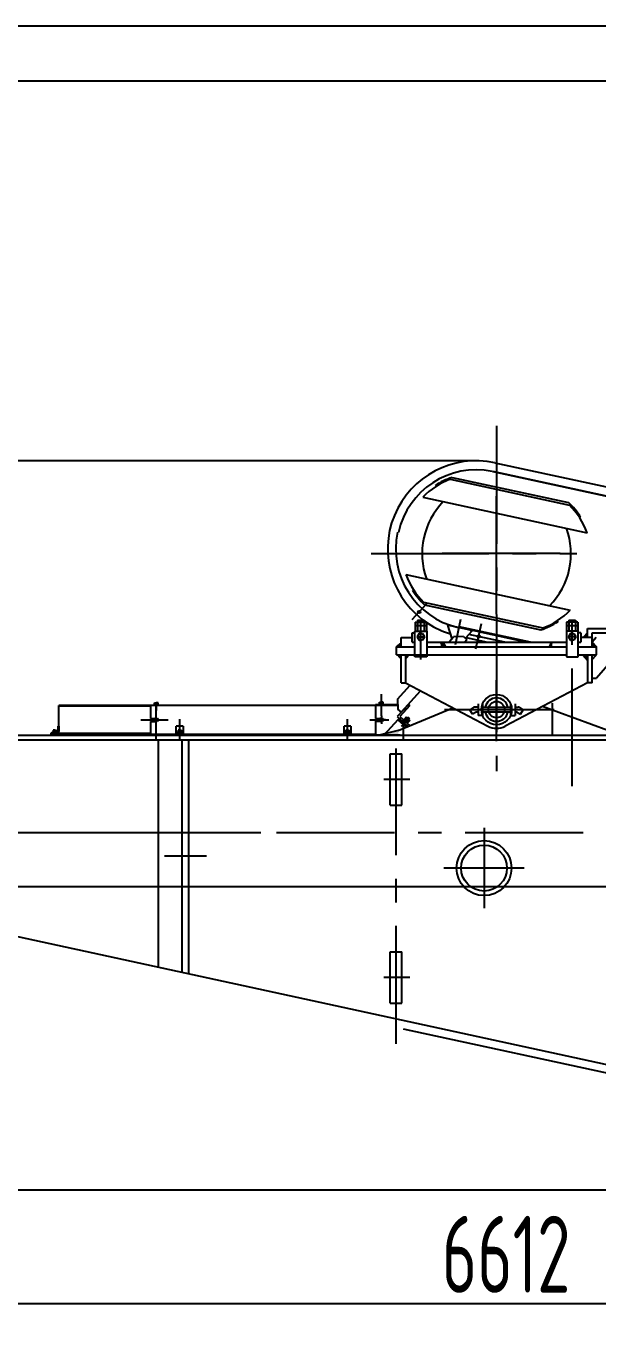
# Model space of a CAD drawing. Header units: millimetres. Extents: x 0 to 25200, y 0 to 17820.
# Drawn here: x 5015 to 8133, y 10669 to 17820 of the extents above; entities that cross this region are included whole.
import ezdxf

# ---------------------------------------------------------------- set-up
doc = ezdxf.new("R2010")
doc.units = ezdxf.units.MM
doc.header["$LTSCALE"] = 600
doc.linetypes.add('F', pattern=[0.75, 0.5, -0.25])
doc.linetypes.add('G', pattern=[2, 1.25, -0.25, 0.25, -0.25])
for name, color, linetype in [('01', 7, 'Continuous'), ('02', 1, 'Continuous'), ('04', 2, 'F'), ('05', 142, 'G'), ('08', 1, 'Continuous')]:
    doc.layers.add(name, color=color, linetype=linetype)
doc.styles.get("Standard").update_dxf_attribs({"font": 'isocp', "width": 0.707, "bigfont": 'intecad.shx'})
doc.dimstyles.new('INTE', dxfattribs={"dimscale": 60, "dimtxt": 7, "dimasz": 3, "dimexe": 3, "dimexo": 0, "dimgap": 1, "dimtad": 1, "dimdec": 0, "dimdsep": 46, "dimtxsty": 'Standard', "dimcen": 0, "dimclrd": 1, "dimclre": 1, "dimclrt": 3, "dimaunit": 1, "dimadec": 0, "dimazin": 0, "dimtfac": 1, "dimtdec": 0, "dimtmove": 0, "dimatfit": 0, "dimfxl": 0, "dimarcsym": 0})

# ---------------------------------------------------------------- blocks, each defined once
blk = doc.blocks.new('*U113')
at = {"layer": '01'}
for p, q in [((0, 20), (-18, 9.6)), ((-18, 9.6), (-18, 0)), ((-18, -9.6), (-18, 0)), ((18, 9.6), (0, 20)), ((18, 0), (18, 9.6)), ((18, 0), (18, -9.6)), ((0, -20), (-18, -9.6)), ((18, -9.6), (0, -20))]:
    blk.add_line(p, q, dxfattribs=at)
at = {"layer": '05'}
for p, q in [((-19.7, 0), (20.5, 0)), ((0, 21.6), (0, -21.2))]:
    blk.add_line(p, q, dxfattribs=at)
blk = doc.blocks.new('*U318')
at = {"layer": '01'}
blk.add_lwpolyline([(415, 292), (25, 292)], dxfattribs=at)
at = {"layer": '02'}
blk.add_lwpolyline([(420, 297), (0, 297)], dxfattribs=at)
blk = doc.blocks.new('*D327')
at = {"layer": '08', "color": 1, "lineweight": -2}
for p, q in [((7469.4, 15448.7), (2496.8, 15448.7)), ((2676.8, 13598.1), (2676.8, 15268.7)), ((4730.5, 13418.1), (2496.8, 13418.1))]:
    blk.add_line(p, q, dxfattribs=at)
at = {"layer": '08', "color": 1}
for points in [[(2646.8, 15268.7), (2706.8, 15268.7), (2676.8, 15448.7)], [(2646.8, 13598.1), (2706.8, 13598.1), (2676.8, 13418.1)]]:
    blk.add_solid(points, dxfattribs=at)
at = {"layer": 'DEFPOINTS', "color": 0}
for p in [(2676.8, 15448.7), (7469.4, 15448.7), (4730.5, 13418.1)]:
    blk.add_point(p, dxfattribs=at)
at = {"layer": '08', "color": 3, "insert": (2406.8, 14433.4), "char_height": 420, "attachment_point": 5, "rotation": 90}
blk.add_mtext('2031', dxfattribs=at)
blk = doc.blocks.new('*D328')
at = {"layer": '08', "color": 1, "lineweight": -2}
for p, q in [((6294.6, 13418.1), (2496.8, 13418.1)), ((2676.8, 13238.1), (2676.8, 11648.1)), ((11336.9, 11468.1), (2496.8, 11468.1))]:
    blk.add_line(p, q, dxfattribs=at)
at = {"layer": '08', "color": 1}
for points in [[(2646.8, 13238.1), (2706.8, 13238.1), (2676.8, 13418.1)], [(2646.8, 11648.1), (2706.8, 11648.1), (2676.8, 11468.1)]]:
    blk.add_solid(points, dxfattribs=at)
at = {"layer": 'DEFPOINTS', "color": 0}
for p in [(6294.6, 13418.1), (2676.8, 11468.1), (11336.9, 11468.1)]:
    blk.add_point(p, dxfattribs=at)
at = {"layer": '08', "color": 3, "insert": (2406.8, 12443.1), "char_height": 420, "attachment_point": 5, "rotation": 90}
blk.add_mtext('1950', dxfattribs=at)
blk = doc.blocks.new('*D329')
at = {"layer": '08', "color": 1, "lineweight": -2}
for p, q in [((10939.4, 12752.5), (10939.4, 10668.7)), ((4326.9, 12146.6), (4326.9, 10668.7)), ((10759.4, 10848.7), (4506.9, 10848.7))]:
    blk.add_line(p, q, dxfattribs=at)
at = {"layer": '08', "color": 1}
for points in [[(4506.9, 10878.7), (4506.9, 10818.7), (4326.9, 10848.7)], [(10759.4, 10878.7), (10759.4, 10818.7), (10939.4, 10848.7)]]:
    blk.add_solid(points, dxfattribs=at)
at = {"layer": 'DEFPOINTS', "color": 0}
for p in [(10939.4, 12752.5), (4326.9, 12146.6), (4326.9, 10848.7)]:
    blk.add_point(p, dxfattribs=at)
at = {"layer": '08', "color": 3, "insert": (7633.2, 11118.7), "char_height": 420, "attachment_point": 5}
blk.add_mtext('6612', dxfattribs=at)
blk = doc.blocks.new('*D222')
at = {"layer": '08', "color": 1, "lineweight": -2}
for p, q in [((10663.8, 13124.6), (3667.9, 13124.6)), ((3847.9, 12944.6), (3847.9, 11648.1)), ((10225.4, 11468.1), (3667.9, 11468.1))]:
    blk.add_line(p, q, dxfattribs=at)
at = {"layer": '08', "color": 1}
for points in [[(3817.9, 12944.6), (3877.9, 12944.6), (3847.9, 13124.6)], [(3817.9, 11648.1), (3877.9, 11648.1), (3847.9, 11468.1)]]:
    blk.add_solid(points, dxfattribs=at)
at = {"layer": 'DEFPOINTS', "color": 0}
for p in [(10663.8, 13124.6), (3847.9, 11468.1), (10225.4, 11468.1)]:
    blk.add_point(p, dxfattribs=at)
at = {"layer": '08', "color": 3, "insert": (3577.9, 12296.3), "char_height": 420, "attachment_point": 5, "rotation": 90}
blk.add_mtext('1657', dxfattribs=at)

msp = doc.modelspace()

# ---------------------------------------------------------------- hatches: boundary and pattern name
at = {"layer": '01', "ltscale": 0.857143}
for points in [[(7059.8, 14454.3), (7034.8, 14434.1), (7059.8, 14434.1)], [(7288.3, 14459.1), (7285.8, 14459.1), (7275.8, 14449.1), (7275.8, 14434.1), (7302.1, 14434.1)], [(8076.8, 14484.1), (8076.8, 14509.1), (8053.1, 14484.1)], [(8101.8, 14434.1), (8101.8, 14454.3), (8126.8, 14434.1)], [(7059.8, 14361.2), (7059.8, 14389.1), (7035.1, 14389.1)], [(7084.8, 14361.2), (7084.8, 14389.1), (7109.5, 14389.1)], [(8076.8, 14361.2), (8076.8, 14389.1), (8052.1, 14389.1)], [(7044.3, 13976.1), (6939.9, 13951.1), (7044.3, 13951.1)]]:
    msp.add_hatch(color=256, dxfattribs=at).paths.add_polyline_path(points)
h = msp.add_hatch(color=256, dxfattribs=at)
h.paths.add_polyline_path([(7864.2, 14434.1), (7885.8, 14434.1), (7885.8, 14449.1), (7875.8, 14459.1), (7873.4, 14459.1)])
h.paths.add_polyline_path([(7885.8, 14449.1), (7885.8, 14459.1), (7875.8, 14459.1)], flags=17)
h = msp.add_hatch(color=256, dxfattribs=at)
h.paths.add_polyline_path([(8313.9, 14484.1), (8297.8, 14484.1), (8297.8, 14464.1)])
h.paths.add_polyline_path([(8124.8, 14484.1), (8101.8, 14484.1), (8101.8, 14461.6), (8101.8, 14459.1)])
at = {"layer": '01', "linetype": 'Continuous', "ltscale": 0.857143}
h = msp.add_hatch(color=7, dxfattribs=at)
h.paths.add_polyline_path([(8101.8, 14459.1), (8101.8, 14434.1), (8126.8, 14434.1)])
h.paths.add_polyline_path([(8126.8, 14389.1), (8101.8, 14389.1), (8101.8, 14364.1)])

# ---------------------------------------------------------------- linework, layer by layer
at = {"ltscale": 0.857143}
for p, q in [((7438.2, 14524.8), (7314.1, 14551.7)), ((7314.1, 14551.7), (7337.7, 14478)), ((7445.6, 14518.1), (7411.4, 14480.3)), ((7445.6, 14518.1), (7438.2, 14524.8)), ((7320.7, 14459.1), (7346.4, 14487.7)), ((7400.1, 14490.5), (7346.4, 14487.7)), ((7400.1, 14490.5), (7418.7, 14473.8)), ((7405.4, 14459.1), (7418.7, 14473.8)), ((7040.1, 14147.5), (7109.2, 14224.2)), ((7046.1, 14060), (7166.7, 14193.9)), ((5692.9, 14116.1), (5692.9, 14043.3)), ((6921, 14119.4), (6921, 14043.1)), ((7099.7, 14119.5), (7039.4, 14052.6)), ((7040.1, 14147.5), (7042.9, 14093.8)), ((7061.5, 14077.1), (7042.9, 14093.8)), ((7107.1, 14112.8), (7053.6, 14053.3)), ((7107.1, 14112.8), (7099.7, 14119.5)), ((5692.9, 14043.3), (5719.5, 14043.3)), ((5692.9, 14026.8), (5692.9, 13954.1)), ((5692.9, 14026.8), (5719.5, 14026.8)), ((6921, 14043.1), (6947.7, 14043.1)), ((6921, 14027.1), (6921, 13951.1)), ((6921, 14027.1), (6947.7, 14027.1)), ((7039.4, 14052.6), (7098.9, 13999)), ((7053.6, 14053.3), (7109.1, 14003.3)), ((5151.9, 13951.1), (5151.9, 13963.1)), ((5151.9, 13963.1), (5189.9, 13963.1)), ((5154.9, 13963.1), (5154.9, 13968.1)), ((5154.9, 13968.1), (5183.9, 13968.1)), ((5184.9, 13963.1), (5154.9, 13963.1)), ((5187.9, 14001.1), (5187.9, 13972.1)), ((5192.9, 14001.1), (5187.9, 14001.1)), ((5189.9, 13963.1), (5189.9, 13951.1)), ((5692.9, 13960.1), (5192.9, 13960.1)), ((5692.9, 13957.1), (5192.9, 13957.1)), ((5871.9, 13957.1), (6748.9, 13957.1)), ((5871.9, 13954.1), (6748.9, 13954.1)), ((6748.9, 13951.1), (6748.9, 14001.1)), ((6786.9, 14001.1), (6748.9, 14001.1)), ((6748.9, 13968.1), (6786.9, 13968.1)), ((6748.9, 13963.1), (6786.9, 13963.1)), ((6781.9, 13963.1), (6751.9, 13963.1)), ((6786.9, 14001.1), (6786.9, 13951.1)), ((6786.9, 13957.1), (6921, 13957.1)), ((6786.9, 13954.1), (6972, 13954.1))]:
    msp.add_line(p, q, dxfattribs=at)
for centre, radius, start, end in [((7580.8, 14942.1), 406, 135.63072, 199.91476), ((7580.8, 14942.1), 406, 315.63072, 19.91476), ((5183.9, 13972.1), 4, 270, 0), ((5184.9, 13971.1), 8, 270, 0)]:
    msp.add_arc(centre, radius, start, end, dxfattribs=at)
at = {"layer": '01', "color": 7, "linetype": 'Continuous', "ltscale": 0.857143}
for p, q in [((8323.9, 15224.1), (7561.1, 15389.4)), ((7571.6, 15437.8), (10004.1, 14910.6)), ((7245.6, 15313.5), (7254.6, 15311.5)), ((7328.5, 15347.7), (7978.4, 15206.9)), ((7339, 15358.2), (7973.4, 15220.7)), ((7178.3, 15250.3), (8074.8, 15056)), ((8030.7, 15143.3), (8039.7, 15141.4)), ((7086.8, 14828.1), (7983.3, 14633.8)), ((7183.2, 14677.3), (7833.1, 14536.4)), ((7188.4, 14663.3), (7822.8, 14525.9)), ((7741.5, 14459.1), (7376.6, 14538.1)), ((7765.2, 14459.1), (7377.7, 14543)), ((7907.1, 14572.6), (7916.1, 14570.6)), ((7120.3, 14459.1), (7120.3, 14509.5)), ((7120.3, 14509.5), (7136, 14509.5)), ((7120.3, 14459.1), (7136, 14459.1)), ((7200, 14459.1), (7961.6, 14459.1)), ((7415, 14484.3), (7531.4, 14459.1)), ((8041.3, 14509.5), (8025.6, 14509.5)), ((8025.6, 14459.1), (8041.3, 14459.1)), ((8041.3, 14509.5), (8041.3, 14459.1)), ((8101.8, 14484.1), (8041.3, 14484.1)), ((8101.8, 14459.1), (8126.8, 14434.1)), ((5692.9, 14113.1), (5192.9, 14113.1)), ((5192.9, 13957.1), (5192.9, 14113.1)), ((5692.9, 14110.1), (5192.9, 14110.1)), ((5692.9, 14116.1), (6972, 14116.1)), ((5714.7, 14128.3), (5724.7, 14128.3)), ((5714.7, 14116.1), (5714.7, 14128.3)), ((5724.7, 14116.1), (5714.7, 14116.1)), ((5718.7, 14116.1), (5718.7, 14128.3)), ((5734.6, 14128.3), (5724.7, 14128.3)), ((5724.7, 14116.1), (5734.6, 14116.1)), ((5730.7, 14116.1), (5730.7, 14128.3)), ((5734.6, 14116.1), (5734.6, 14128.3)), ((6921, 14119.4), (7041.6, 14119.4)), ((6921, 14116.1), (7041.7, 14116.1)), ((6943, 14119.4), (6943, 14131.6)), ((6943, 14131.6), (6953, 14131.6)), ((6953, 14119.4), (6943, 14119.4)), ((6947, 14119.4), (6947, 14131.6)), ((6962.9, 14131.6), (6953, 14131.6)), ((6953, 14119.4), (6962.9, 14119.4)), ((6959, 14119.4), (6959, 14131.6)), ((6962.9, 14119.4), (6962.9, 14131.6)), ((7044.3, 13976.1), (7342.3, 14101.4)), ((7479.8, 14123.1), (7479.8, 14059.1)), ((7504.8, 14123.1), (7504.8, 14059.1)), ((7656.8, 14123.1), (7656.8, 14059.1)), ((7681.8, 14123.1), (7681.8, 14059.1)), ((8187.3, 13976.1), (7830.9, 14107.5)), ((7886, 13954.1), (7886, 14125.7)), ((5719.9, 14044.1), (5714.7, 14035.1)), ((5714.7, 14035.1), (5719.9, 14026.1)), ((5724.7, 14044.1), (5719.9, 14044.1)), ((5719.9, 14026.1), (5724.7, 14026.1)), ((5724.7, 14044.1), (5729.4, 14044.1)), ((5729.4, 14026.1), (5724.7, 14026.1)), ((5729.4, 14044.1), (5734.6, 14035.1)), ((5734.6, 14035.1), (5729.4, 14026.1)), ((6948.2, 14044.1), (6943, 14035.1)), ((6943, 14035.1), (6948.2, 14026.1)), ((6953, 14044.1), (6948.2, 14044.1)), ((6948.2, 14026.1), (6953, 14026.1)), ((6953, 14044.1), (6957.7, 14044.1)), ((6957.7, 14026.1), (6953, 14026.1)), ((6957.7, 14044.1), (6962.9, 14035.1)), ((6962.9, 14035.1), (6957.7, 14026.1)), ((7043.2, 14035.8), (6966.9, 13951.1)), ((7049.8, 14043.2), (7043.2, 14035.8)), ((7043.2, 14035.8), (7088.7, 13994.7)), ((7049.8, 14043.2), (7098.9, 13999)), ((7080.3, 14035.9), (7077, 14032.2)), ((7082.8, 14027), (7088.1, 14028.9)), ((7084.8, 14025.2), (7090.1, 14027.1)), ((7095.9, 14021.9), (7092.6, 14018.2)), ((7504.8, 14059.1), (7479.8, 14059.1)), ((7656.8, 14059.1), (7681.8, 14059.1)), ((5692.9, 13957.1), (5833.9, 13957.1)), ((5692.9, 13954.1), (5833.9, 13954.1)), ((5833.9, 13951.1), (5833.9, 14001.1)), ((5871.9, 14001.1), (5833.9, 14001.1)), ((5833.9, 13968.1), (5871.9, 13968.1)), ((5833.9, 13963.1), (5871.9, 13963.1)), ((5833.9, 13954.1), (5833.9, 13951.1)), ((5833.9, 13951.1), (5871.9, 13951.1)), ((5866.9, 13963.1), (5836.9, 13963.1)), ((5852.9, 13979.6), (5844.1, 13979.6)), ((5844.1, 13979.6), (5844.1, 13968.1)), ((5844.1, 13970.1), (5852.9, 13970.1)), ((5847.9, 13979.6), (5847.9, 13970.1)), ((5852.9, 13979.6), (5861.7, 13979.6)), ((5861.7, 13970.1), (5852.9, 13970.1)), ((5857.9, 13979.6), (5857.9, 13970.1)), ((5861.7, 13979.6), (5861.7, 13968.1)), ((5871.9, 14001.1), (5871.9, 13951.1)), ((6748.9, 13951.1), (6786.9, 13951.1)), ((6921, 13954.1), (6952.5, 13954.1)), ((6921, 13951.1), (7054.9, 13951.1)), ((6952.5, 13954.1), (7054.9, 13954.1)), ((7092.9, 13951.1), (7883, 13951.1)), ((4628.9, 13926.1), (11626.5, 13926.1)), ((5863.9, 13926.1), (5863.9, 12658.1)), ((5901.9, 12649.8), (5901.9, 13926.1)), ((7000.4, 13850.1), (7064.4, 13850.1)), ((7000.4, 13570.1), (7064.4, 13570.1))]:
    msp.add_line(p, q, dxfattribs=at)
at = {"layer": '01', "ltscale": 0.857143}
for p, q in [((7561.1, 15389.4), (8323.9, 15224.1)), ((7136, 14379.5), (7136, 14519.5)), ((7136, 14519.5), (7200, 14519.5)), ((7137.6, 14567.5), (7137.6, 14519.5)), ((7137.6, 14567.5), (7198.4, 14567.5)), ((7137.6, 14549.5), (7198.4, 14549.5)), ((7150, 14579.1), (7186, 14579.1)), ((7150, 14579.1), (7150, 14519.5)), ((7186, 14579.1), (7186, 14519.5)), ((7198.4, 14567.5), (7198.4, 14519.5)), ((7200, 14519.5), (7200, 14379.5)), ((7377.7, 14543), (7765.2, 14459.1)), ((7961.6, 14519.5), (7961.6, 14379.5)), ((8025.6, 14519.5), (7961.6, 14519.5)), ((7963.2, 14567.5), (7963.2, 14519.5)), ((8024, 14567.5), (7963.2, 14567.5)), ((7963.2, 14549.5), (8024, 14549.5)), ((7975.6, 14579.1), (7975.6, 14519.5)), ((7975.6, 14579.1), (8011.6, 14579.1)), ((8011.6, 14579.1), (8011.6, 14519.5)), ((8024, 14567.5), (8024, 14519.5)), ((8025.6, 14379.5), (8025.6, 14519.5)), ((8076.8, 14534.1), (8406.8, 14534.1)), ((8076.8, 14484.1), (8076.8, 14534.1)), ((7034.8, 14434.1), (7059.8, 14454.3)), ((7059.8, 14484.1), (7120.3, 14484.1)), ((7059.8, 14434.1), (7059.8, 14484.1)), ((7275.8, 14449.1), (7285.8, 14459.1)), ((7288.3, 14459.1), (7302.1, 14434.1)), ((7885.8, 14449.1), (7875.8, 14459.1)), ((8076.8, 14509.1), (8053.1, 14484.1)), ((8101.8, 14510.6), (8297.8, 14510.6)), ((8101.8, 14434.1), (8101.8, 14510.6)), ((8124.8, 14484.1), (8101.8, 14459.1)), ((8297.8, 14459.6), (8125.8, 14262.6)), ((7034.8, 14389.1), (7034.8, 14434.1)), ((7034.8, 14434.1), (7136, 14434.1)), ((7034.8, 14389.1), (7961.6, 14389.1)), ((7059.8, 14237.1), (7059.8, 14389.1)), ((7084.8, 14389.1), (7084.8, 14237.1)), ((7200, 14379.5), (7136, 14379.5)), ((7200, 14434.1), (7961.6, 14434.1)), ((7961.6, 14379.5), (8025.6, 14379.5)), ((8025.6, 14434.1), (8126.8, 14434.1)), ((8025.6, 14389.1), (8126.8, 14389.1)), ((8052.1, 14389.1), (8076.8, 14361.2)), ((8076.8, 14389.1), (8076.8, 14237.1)), ((8101.8, 14237.1), (8101.8, 14389.1)), ((8101.8, 14364.1), (8126.8, 14389.1)), ((8126.8, 14389.1), (8126.8, 14434.1)), ((7059.8, 14237.1), (7084.8, 14237.1)), ((7084.8, 14237.1), (7533.2, 14000.8)), ((8076.8, 14237.1), (7628.4, 14000.8)), ((8101.8, 14237.1), (8076.8, 14237.1)), ((8101.8, 14262.6), (8125.8, 14262.6)), ((7457.5, 14103.5), (7435.1, 14089.1)), ((7450.2, 14065.5), (7435.1, 14089.1)), ((7479.8, 14105.1), (7462.9, 14105.1)), ((7504.8, 14105.1), (7656.8, 14105.1)), ((7681.8, 14105.1), (7698.7, 14105.1)), ((7704.1, 14103.5), (7726.5, 14089.1)), ((7711.4, 14065.5), (7726.5, 14089.1)), ((7089, 14049.5), (7078.4, 14037.7)), ((7078.4, 14037.7), (7088.1, 14028.9)), ((7082.2, 14034.3), (7095.6, 14049.1)), ((7092.8, 14046.1), (7082.2, 14034.3)), ((7097.8, 14020.2), (7088.1, 14028.9)), ((7098.8, 14040.7), (7089, 14049.5)), ((7094.1, 14023.6), (7107.4, 14038.4)), ((7104.7, 14035.4), (7094.1, 14023.6)), ((7095.6, 14049.1), (7101.5, 14043.8)), ((7108.5, 14032), (7097.8, 14020.2)), ((7098.8, 14040.7), (7108.5, 14032)), ((7107.4, 14038.4), (7101.5, 14043.8)), ((7465.7, 14075.5), (7450.2, 14065.5)), ((7479.8, 14077.1), (7471.1, 14077.1)), ((7656.8, 14077.1), (7504.8, 14077.1)), ((7681.8, 14077.1), (7690.5, 14077.1)), ((7695.9, 14075.5), (7711.4, 14065.5)), ((4577.9, 13951.1), (11688.2, 13951.1)), ((5189.9, 13951.1), (5151.9, 13951.1)), ((5162.1, 13979.6), (5162.1, 13968.1)), ((5170.9, 13979.6), (5162.1, 13979.6)), ((5162.1, 13970.1), (5170.9, 13970.1)), ((5165.9, 13979.6), (5165.9, 13970.1)), ((5170.9, 13979.6), (5179.7, 13979.6)), ((5179.7, 13970.1), (5170.9, 13970.1)), ((5175.9, 13979.6), (5175.9, 13970.1)), ((5179.7, 13979.6), (5179.7, 13968.1)), ((5192.9, 14001.1), (5192.9, 13971.1)), ((6748.9, 13954.1), (6748.9, 13951.1)), ((6759.1, 13979.6), (6759.1, 13968.1)), ((6767.9, 13979.6), (6759.1, 13979.6)), ((6759.1, 13970.1), (6767.9, 13970.1)), ((6762.9, 13979.6), (6762.9, 13970.1)), ((6767.9, 13979.6), (6776.7, 13979.6)), ((6776.7, 13970.1), (6767.9, 13970.1)), ((6772.9, 13979.6), (6772.9, 13970.1)), ((6776.7, 13979.6), (6776.7, 13968.1)), ((7044.3, 13976.1), (6939.9, 13951.1)), ((6966.9, 13951.1), (7137.2, 13951.1)), ((5736.9, 12685.7), (5736.9, 13926.1)), ((7000.4, 13570.1), (7000.4, 13850.1)), ((7064.4, 13570.1), (7064.4, 13850.1)), ((4634.4, 12925.4), (10932.3, 11556.5)), ((7000.4, 12488.9), (7000.4, 12768.9)), ((7000.4, 12768.9), (7064.4, 12768.9)), ((7064.4, 12488.9), (7064.4, 12768.9)), ((7000.4, 12488.9), (7064.4, 12488.9)), ((7071.7, 12349.6), (10922.7, 11512.6))]:
    msp.add_line(p, q, dxfattribs=at)
for centre, radius in [((7158.6, 14623.7), 7), ((7482.9, 14490.1), 7), ((7512.7, 13226.1), 150), ((7512.7, 13226.1), 125)]:
    msp.add_circle(centre, radius, dxfattribs=at)
at = {"layer": '01', "color": 7, "linetype": 'Continuous', "ltscale": 0.857143}
for radius in [82.5, 44.5]:
    msp.add_circle((7580.8, 14091.1), radius, dxfattribs=at)
for centre, radius, start, end in [((7469.4, 14966.2), 482.5, 77.77274, 237.3029), ((7469.4, 14966.2), 433, 78.3682, 167.77274), ((7469.1, 14966.3), 406.5, 110.23038, 135.67499), ((7469.2, 14966.3), 413, 108.36905, 122.77963), ((7692.4, 14917.9), 413, 32.76585, 47.17643), ((7692.5, 14917.9), 406.5, 19.87049, 45.3151), ((7469.4, 14966.2), 438, 167.77274, 257.18407), ((7469.1, 14966.3), 406.5, 199.87049, 225.3151), ((7469.2, 14966.3), 413, 212.76585, 227.17643), ((7692.5, 14917.9), 406.5, 290.23038, 315.67499), ((7469.4, 14966.2), 482.5, 237.3029, 253.10909), ((7692.4, 14917.9), 413, 288.36905, 302.77963), ((7580.8, 14091.1), 102, 242.19386, 297.80614)]:
    msp.add_arc(centre, radius, start, end, dxfattribs=at)
at = {"layer": '01', "ltscale": 0.857143}
for centre, radius, start, end in [((7462.9, 14095.1), 10, 90, 122.66737), ((7580.8, 14091.1), 63.5, 12.73678, 167.26322), ((7698.7, 14095.1), 10, 57.33263, 90), ((7471.1, 14067.1), 10, 90, 122.66737), ((7580.8, 14091.1), 63.5, 192.73678, 347.26322), ((7690.5, 14067.1), 10, 57.33263, 90)]:
    msp.add_arc(centre, radius, start, end, dxfattribs=at)
at = {"layer": '05', "ltscale": 0.857143}
for p, q in [((7580.8, 15638.7), (7580.8, 13755.6)), ((7580.8, 14612.1), (7580.8, 15272.1)), ((7927.7, 14942.1), (7250.8, 14942.1)), ((7168, 14363.5), (7168, 14582.6)), ((7993.6, 13672.6), (7993.6, 14585.3)), ((6975.2, 14035.1), (6930.7, 14035.1)), ((6953, 14057.3), (6953, 14012.8)), ((7062.6, 14000.6), (7103.9, 14046.4)), ((7099.5, 14041.5), (7087.4, 14028.1)), ((7032.4, 12267.4), (7032.4, 13878.3)), ((7107.4, 13710.1), (6966.5, 13710.1)), ((7512.7, 13445.4), (7512.7, 13006.7)), ((22452.8, 13418.1), (4001.8, 13418.1)), ((5770, 13293.1), (5998, 13293.1)), ((7732.1, 13226.1), (7293.4, 13226.1)), ((7107.4, 12628.9), (6966.5, 12628.9))]:
    msp.add_line(p, q, dxfattribs=at)
at = {"layer": '05', "color": 142, "linetype": 'G', "ltscale": 0.857143}
for p, q in [((6896.8, 14942.1), (8018.1, 14942.1)), ((7146.6, 14487.5), (7187.5, 14487.5)), ((8015, 14487.5), (7974.1, 14487.5)), ((7580.8, 13917.9), (7580.8, 14252.4)), ((7297, 14091.1), (7896, 14091.1)), ((7396.2, 14091.1), (7735.9, 14091.1))]:
    msp.add_line(p, q, dxfattribs=at)
at = {"layer": '05', "color": 4, "linetype": 'G', "ltscale": 0.857143}
for p, q in [((7198.1, 14667.3), (7119.5, 14580.7)), ((7356.9, 14447.1), (7386.7, 14584.4)), ((7468.3, 14422.9), (7498.1, 14560.3)), ((7625.9, 14459.1), (7429.8, 14501.6)), ((6953, 14057.3), (6953, 14175.2)), ((5724.7, 13919.8), (5724.7, 14131.2)), ((5724.7, 14130.9), (5724.7, 14086.7)), ((5640.5, 14035.1), (5790.5, 14035.1)), ((5852.9, 13921), (5852.9, 14038.9)), ((6767.9, 13921), (6767.9, 14038.9)), ((6889, 14035.1), (6994.2, 14035.1)), ((7085.4, 14025.9), (7065.4, 14003.7)), ((7070.4, 14009.2), (7093.5, 14034.9)), ((7073.9, 13921), (7073.9, 14038.9))]:
    msp.add_line(p, q, dxfattribs=at)

# ---------------------------------------------------------------- block references
at = {"layer": '01', "ltscale": 0.857143, "rotation": 90}
msp.add_blockref('*U113', (7168, 14487.5), dxfattribs=at)
at = {"layer": '01', "ltscale": 0.857143, "xscale": -1, "rotation": 270}
msp.add_blockref('*U113', (7993.6, 14487.5), dxfattribs=at)
at = {"layer": '04', "xscale": 60, "yscale": 60, "zscale": 60}
msp.add_blockref('*U318', (0, 0), dxfattribs=at)

# ---------------------------------------------------------------- dimensions: what is measured, and where the dimension line sits
at = {"layer": '08'}
for base, p1, p2, picture, middle in [((2676.8, 15448.7), (4730.5, 13418.1), (7469.4, 15448.7), '*D327', (2406.8, 14433.4)), ((2676.8, 11468.1), (6294.6, 13418.1), (11336.9, 11468.1), '*D328', (2406.8, 12443.1)), ((3847.8893, 11468.0623), (10663.7908, 13124.6241), (10225.3714, 11468.0623), '*D222', (3577.8893, 12296.3432))]:
    dim = msp.add_linear_dim(base=base, p1=p1, p2=p2, angle=90, dimstyle='INTE', dxfattribs=at)
    dim.commit()
    dim.dimension.update_dxf_attribs({"geometry": picture, "text_midpoint": middle})
dim = msp.add_linear_dim(base=(4326.9081, 10848.6757), p1=(10939.4004, 12752.4859), p2=(4326.9081, 12146.6368), dimstyle='INTE', dxfattribs=at)
dim.commit()
dim.dimension.update_dxf_attribs({"geometry": '*D329', "text_midpoint": (7633.1542, 11118.717)})

doc.saveas('drawing.dxf')
